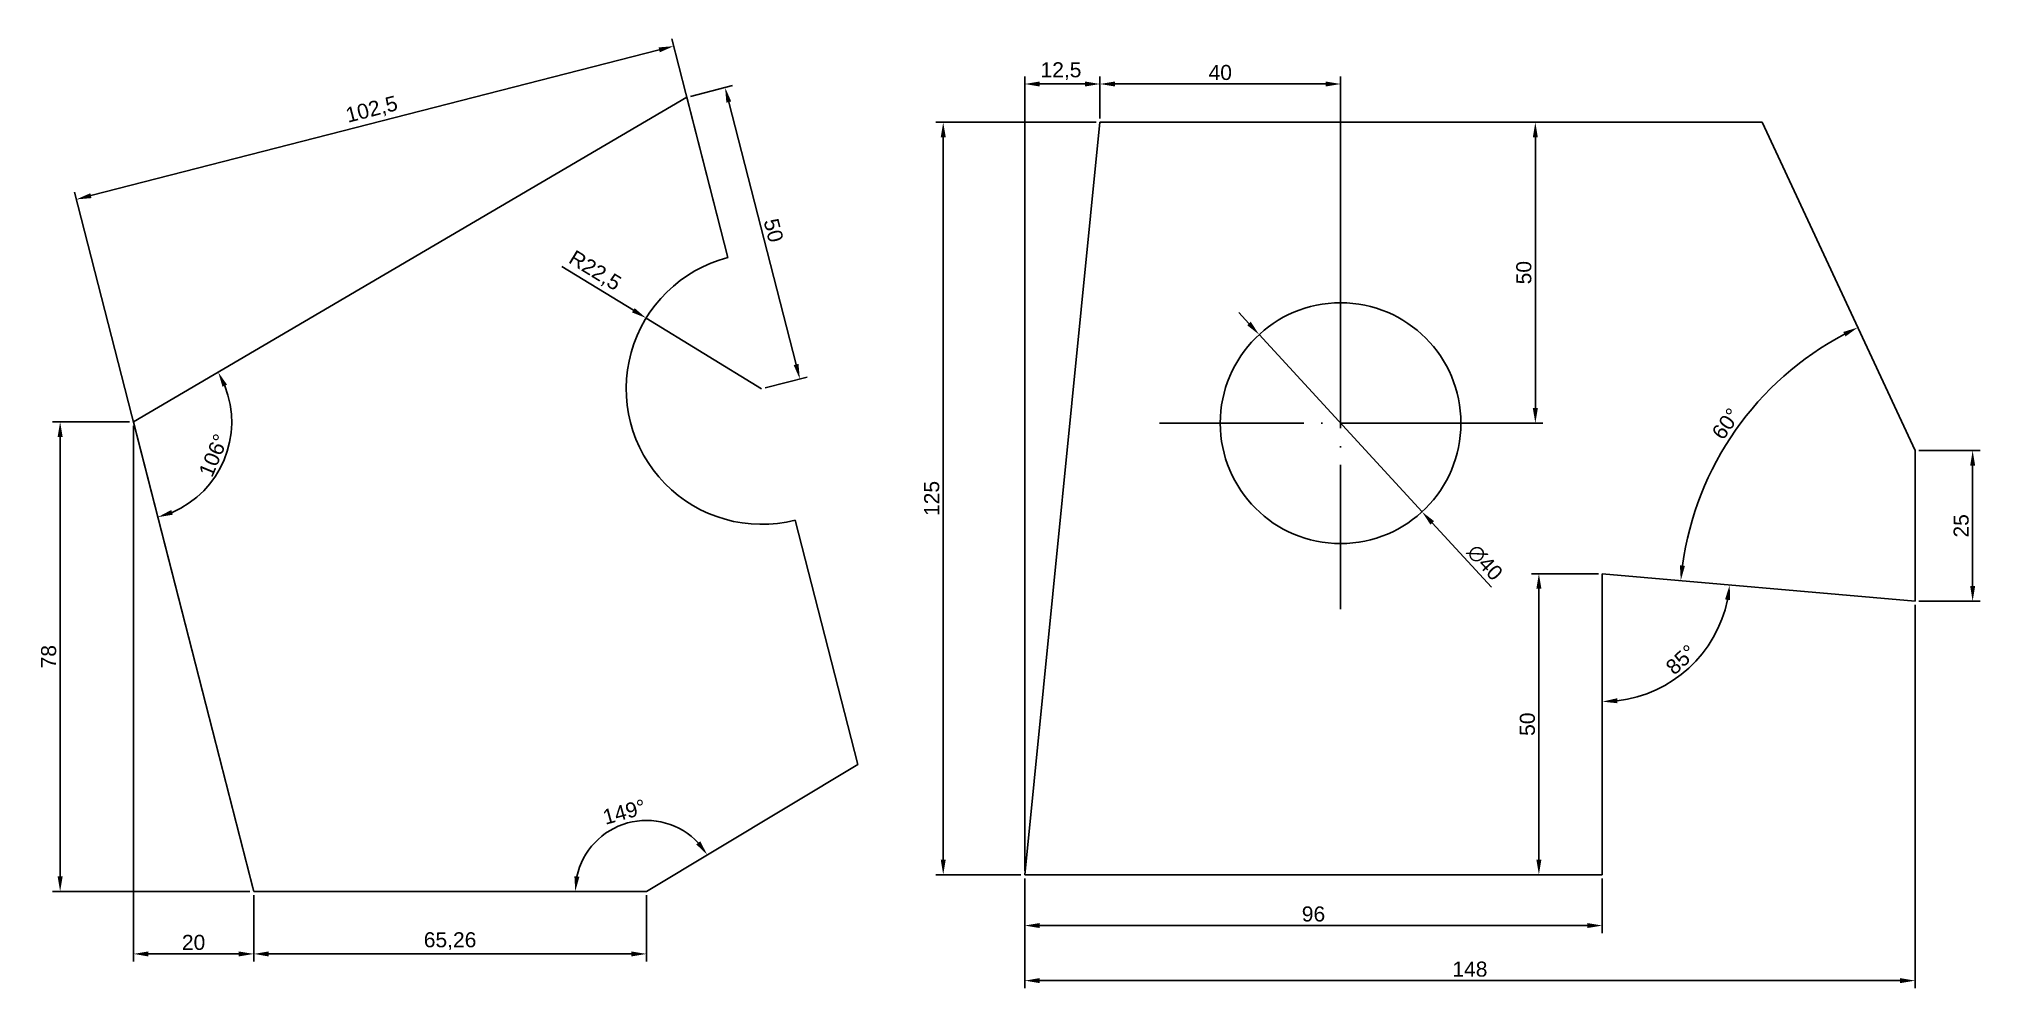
# Model space of a CAD drawing. Header units: millimetres. Extents: x 2885 to 3208, y 806 to 963.
import ezdxf

# ---------------------------------------------------------------- set-up
doc = ezdxf.new("R2010")
doc.units = ezdxf.units.MM
doc.linetypes.add('ACAD_ISO04W100', pattern=[30, 24, -3, 0, -3])
doc.layers.get('Defpoints').update_dxf_attribs({"color": 5})
doc.layers.add('os', color=10, linetype='ACAD_ISO04W100')
doc.styles.get("Standard").update_dxf_attribs({"font": 'arial.ttf'})
doc.dimstyles.new('ISO-25', dxfattribs={"dimtxt": 2.5, "dimasz": 2.5, "dimexe": 1.25, "dimexo": 0.625, "dimtad": 1, "dimtxsty": 'Standard', "dimcen": 2.5, "dimadec": 0, "dimazin": 0, "dimtfac": 1, "dimtmove": 0, "dimatfit": 3, "dimfxl": 1, "dimarcsym": 0})

# ---------------------------------------------------------------- blocks, each defined once
blk = doc.blocks.new('*D3')
at = {"color": 0, "lineweight": -2, "transparency": 16777216}
for p, q in [((2900.48, 899.62), (2887.68, 899.62)), ((2888.93, 897.12), (2888.93, 824.12)), ((2920.48, 821.62), (2887.68, 821.62))]:
    blk.add_line(p, q, dxfattribs=at)
at = {"color": 0, "transparency": 16777216}
for points in [[(2888.51, 897.12), (2889.35, 897.12), (2888.93, 899.62)], [(2888.51, 824.12), (2889.35, 824.12), (2888.93, 821.62)]]:
    blk.add_solid(points, dxfattribs=at)
at = {"layer": 'Defpoints', "color": 0, "transparency": 16777216}
for p in [(2901.11, 899.62), (2888.93, 821.62), (2921.11, 821.62)]:
    blk.add_point(p, dxfattribs=at)
at = {"color": 0, "transparency": 16777216, "insert": (2887.03, 860.62), "char_height": 2.5, "attachment_point": 5, "rotation": 90}
blk.add_mtext('78', dxfattribs=at)
blk = doc.blocks.new('*D4')
at = {"color": 0, "lineweight": -2, "transparency": 16777216}
for p, q in [((2901.11, 899), (2901.11, 810)), ((2921.11, 821), (2921.11, 810)), ((2903.61, 811.25), (2918.61, 811.25))]:
    blk.add_line(p, q, dxfattribs=at)
at = {"color": 0, "transparency": 16777216}
for points in [[(2903.61, 811.66), (2903.61, 810.83), (2901.11, 811.25)], [(2918.61, 811.66), (2918.61, 810.83), (2921.11, 811.25)]]:
    blk.add_solid(points, dxfattribs=at)
at = {"layer": 'Defpoints', "color": 0, "transparency": 16777216}
for p in [(2901.11, 899.62), (2921.11, 821.62), (2921.11, 811.25)]:
    blk.add_point(p, dxfattribs=at)
at = {"color": 0, "transparency": 16777216, "insert": (2911.11, 813.15), "char_height": 2.5, "attachment_point": 5}
blk.add_mtext('20', dxfattribs=at)
blk = doc.blocks.new('*D5')
at = {"color": 0, "lineweight": -2, "transparency": 16777216}
for p, q in [((2921.11, 821), (2921.11, 810)), ((2986.37, 821), (2986.37, 810)), ((2923.61, 811.25), (2983.87, 811.25))]:
    blk.add_line(p, q, dxfattribs=at)
at = {"color": 0, "transparency": 16777216}
for points in [[(2923.61, 811.66), (2923.61, 810.83), (2921.11, 811.25)], [(2983.87, 811.66), (2983.87, 810.83), (2986.37, 811.25)]]:
    blk.add_solid(points, dxfattribs=at)
at = {"layer": 'Defpoints', "color": 0, "transparency": 16777216}
for p in [(2921.11, 821.62), (2986.37, 821.62), (2986.37, 811.25)]:
    blk.add_point(p, dxfattribs=at)
at = {"color": 0, "transparency": 16777216, "insert": (2953.74, 813.37), "char_height": 2.5, "attachment_point": 5}
blk.add_mtext('65,26', dxfattribs=at)
blk = doc.blocks.new('*D6')
at = {"color": 0, "lineweight": -2, "transparency": 16777216}
blk.add_arc((2986.37, 821.62), 11.81, 43.1466, 167.8534, dxfattribs=at)
at = {"color": 0, "transparency": 16777216}
for points in [[(2995.32, 829.95), (2994.65, 829.45), (2996.49, 827.71)], [(2975.23, 824.06), (2974.4, 824.15), (2974.55, 821.62)]]:
    blk.add_solid(points, dxfattribs=at)
at = {"layer": 'Defpoints', "color": 0, "transparency": 16777216}
for p in [(3021.51, 842.74), (2988.28, 833.28), (2921.11, 821.62), (2986.37, 821.62), (2986.37, 821.62)]:
    blk.add_point(p, dxfattribs=at)
at = {"color": 0, "transparency": 16777216, "insert": (2982.7, 834.84), "char_height": 2.5, "attachment_point": 5, "rotation": 15.5}
blk.add_mtext('149°', dxfattribs=at)
blk = doc.blocks.new('*D7')
at = {"color": 0, "lineweight": -2, "transparency": 16777216}
blk.add_arc((2901.11, 899.62), 16.34, 293.1574, 21.6054, dxfattribs=at)
at = {"color": 0, "transparency": 16777216}
for points in [[(2915.92, 905.46), (2916.67, 905.82), (2915.2, 907.89)], [(2907.67, 884.21), (2907.4, 885), (2905.16, 883.8)]]:
    blk.add_solid(points, dxfattribs=at)
at = {"layer": 'Defpoints', "color": 0, "transparency": 16777216}
for p in [(2993.09, 953.55), (2901.11, 899.62), (2901.11, 899.62), (2913.57, 889.06), (2921.11, 821.62)]:
    blk.add_point(p, dxfattribs=at)
at = {"color": 0, "transparency": 16777216, "insert": (2914.43, 894.07), "char_height": 2.5, "attachment_point": 5, "rotation": 67.3814}
blk.add_mtext('106°', dxfattribs=at)
blk = doc.blocks.new('*D8')
at = {"color": 0, "lineweight": -2, "transparency": 16777216}
for p, q in [((2972.31, 925.46), (2984.2, 918.18)), ((3005.51, 905.12), (2986.33, 916.87))]:
    blk.add_line(p, q, dxfattribs=at)
at = {"color": 0, "transparency": 16777216}
blk.add_solid([(2984.41, 918.53), (2983.98, 917.82), (2986.33, 916.87)], dxfattribs=at)
at = {"layer": 'Defpoints', "color": 0, "transparency": 16777216}
for p in [(2986.33, 916.87), (3005.51, 905.12)]:
    blk.add_point(p, dxfattribs=at)
at = {"color": 0, "transparency": 16777216, "insert": (2977.75, 924.62), "char_height": 2.5, "attachment_point": 5, "rotation": 328.5033}
blk.add_mtext('R22,5', dxfattribs=at)
blk = doc.blocks.new('*D9')
at = {"color": 0, "lineweight": -2, "transparency": 16777216}
for p, q in [((2993.7, 953.71), (3000.66, 955.49)), ((3000.07, 952.76), (3011.24, 909.17)), ((3006.12, 905.27), (3013.08, 907.06))]:
    blk.add_line(p, q, dxfattribs=at)
at = {"color": 0, "transparency": 16777216}
for points in [[(3000.47, 952.86), (2999.66, 952.66), (2999.45, 955.18)], [(3011.65, 909.27), (3010.84, 909.07), (3011.87, 906.75)]]:
    blk.add_solid(points, dxfattribs=at)
at = {"layer": 'Defpoints', "color": 0, "transparency": 16777216}
for p in [(2993.09, 953.55), (3011.87, 906.75), (3005.51, 905.12)]:
    blk.add_point(p, dxfattribs=at)
at = {"color": 0, "transparency": 16777216, "insert": (3007.5, 931.44), "char_height": 2.5, "attachment_point": 5, "rotation": 284.3814}
blk.add_mtext('50', dxfattribs=at)
blk = doc.blocks.new('*D12')
at = {"color": 0, "lineweight": -2, "transparency": 16777216}
blk.add_arc((3209.4, 868.8), 51.31, 117.7918, 172.2082, dxfattribs=at)
at = {"color": 0, "transparency": 16777216}
for points in [[(3185.29, 914.57), (3185.66, 913.82), (3187.71, 915.31)], [(3158.97, 875.71), (3158.14, 875.8), (3158.28, 873.27)]]:
    blk.add_solid(points, dxfattribs=at)
at = {"layer": 'Defpoints', "color": 0, "transparency": 16777216}
for p in [(3171.81, 949.41), (3173.11, 905.09), (3197.24, 894.86), (3145.24, 874.41), (3197.24, 869.86)]:
    blk.add_point(p, dxfattribs=at)
at = {"color": 0, "transparency": 16777216, "insert": (3165.81, 899.32), "char_height": 2.5, "attachment_point": 5, "rotation": 55}
blk.add_mtext('60°', dxfattribs=at)
blk = doc.blocks.new('*D13')
at = {"color": 0, "lineweight": -2, "transparency": 16777216}
for p, q in [((3061.12, 949.41), (3034.45, 949.41)), ((3035.7, 826.91), (3035.7, 946.91)), ((3048.62, 824.41), (3034.45, 824.41))]:
    blk.add_line(p, q, dxfattribs=at)
at = {"color": 0, "transparency": 16777216}
for points in [[(3035.29, 946.91), (3036.12, 946.91), (3035.7, 949.41)], [(3035.29, 826.91), (3036.12, 826.91), (3035.7, 824.41)]]:
    blk.add_solid(points, dxfattribs=at)
at = {"layer": 'Defpoints', "color": 0, "transparency": 16777216}
for p in [(3035.7, 949.41), (3061.74, 949.41), (3049.24, 824.41)]:
    blk.add_point(p, dxfattribs=at)
at = {"color": 0, "transparency": 16777216, "insert": (3033.8, 886.91), "char_height": 2.5, "attachment_point": 5, "rotation": 90}
blk.add_mtext('125', dxfattribs=at)
blk = doc.blocks.new('*D14')
at = {"color": 0, "lineweight": -2, "transparency": 16777216}
for p, q in [((3049.24, 823.79), (3049.24, 814.71)), ((3145.24, 823.79), (3145.24, 814.71)), ((3051.74, 815.96), (3142.74, 815.96))]:
    blk.add_line(p, q, dxfattribs=at)
at = {"color": 0, "transparency": 16777216}
for points in [[(3051.74, 816.38), (3051.74, 815.55), (3049.24, 815.96)], [(3142.74, 816.38), (3142.74, 815.55), (3145.24, 815.96)]]:
    blk.add_solid(points, dxfattribs=at)
at = {"layer": 'Defpoints', "color": 0, "transparency": 16777216}
for p in [(3049.24, 824.41), (3145.24, 824.41), (3145.24, 815.96)]:
    blk.add_point(p, dxfattribs=at)
at = {"color": 0, "transparency": 16777216, "insert": (3097.24, 817.87), "char_height": 2.5, "attachment_point": 5}
blk.add_mtext('96', dxfattribs=at)
blk = doc.blocks.new('*D16')
at = {"color": 0, "lineweight": -2, "transparency": 16777216}
for p, q in [((3197.24, 869.24), (3197.24, 805.56)), ((3049.24, 823.79), (3049.24, 805.56)), ((3051.74, 806.81), (3194.74, 806.81))]:
    blk.add_line(p, q, dxfattribs=at)
at = {"color": 0, "transparency": 16777216}
for points in [[(3051.74, 807.23), (3051.74, 806.4), (3049.24, 806.81)], [(3194.74, 807.23), (3194.74, 806.4), (3197.24, 806.81)]]:
    blk.add_solid(points, dxfattribs=at)
at = {"layer": 'Defpoints', "color": 0, "transparency": 16777216}
for p in [(3197.24, 869.86), (3049.24, 824.41), (3197.24, 806.81)]:
    blk.add_point(p, dxfattribs=at)
at = {"color": 0, "transparency": 16777216, "insert": (3123.24, 808.71), "char_height": 2.5, "attachment_point": 5}
blk.add_mtext('148', dxfattribs=at)
blk = doc.blocks.new('*D17')
at = {"color": 0, "lineweight": -2, "transparency": 16777216}
for p, q in [((3144.62, 874.41), (3133.45, 874.41)), ((3134.7, 871.91), (3134.7, 826.91)), ((3144.62, 824.41), (3133.45, 824.41))]:
    blk.add_line(p, q, dxfattribs=at)
at = {"color": 0, "transparency": 16777216}
for points in [[(3134.28, 871.91), (3135.12, 871.91), (3134.7, 874.41)], [(3134.28, 826.91), (3135.12, 826.91), (3134.7, 824.41)]]:
    blk.add_solid(points, dxfattribs=at)
at = {"layer": 'Defpoints', "color": 0, "transparency": 16777216}
for p in [(3145.24, 874.41), (3134.7, 824.41), (3145.24, 824.41)]:
    blk.add_point(p, dxfattribs=at)
at = {"color": 0, "transparency": 16777216, "insert": (3132.8, 849.41), "char_height": 2.5, "attachment_point": 5, "rotation": 90}
blk.add_mtext('50', dxfattribs=at)
blk = doc.blocks.new('*D18')
at = {"color": 0, "lineweight": -2, "transparency": 16777216}
for p, q in [((3049.24, 825.04), (3049.24, 957.01)), ((3051.74, 955.76), (3059.24, 955.76)), ((3061.74, 950.04), (3061.74, 957.01))]:
    blk.add_line(p, q, dxfattribs=at)
at = {"color": 0, "transparency": 16777216}
for points in [[(3051.74, 956.18), (3051.74, 955.34), (3049.24, 955.76)], [(3059.24, 956.18), (3059.24, 955.34), (3061.74, 955.76)]]:
    blk.add_solid(points, dxfattribs=at)
at = {"layer": 'Defpoints', "color": 0, "transparency": 16777216}
for p in [(3061.74, 955.76), (3061.74, 949.41), (3049.24, 824.41)]:
    blk.add_point(p, dxfattribs=at)
at = {"color": 0, "transparency": 16777216, "insert": (3055.27, 957.89), "char_height": 2.5, "attachment_point": 5}
blk.add_mtext('12,5', dxfattribs=at)
blk = doc.blocks.new('*D21')
at = {"color": 0, "lineweight": -2, "transparency": 16777216}
for p, q in [((3086.51, 915.97), (3084.82, 917.81)), ((3088.2, 914.13), (3115.28, 884.69)), ((3126.82, 872.15), (3116.97, 882.85))]:
    blk.add_line(p, q, dxfattribs=at)
at = {"color": 0, "transparency": 16777216}
for points in [[(3086.82, 916.26), (3086.21, 915.69), (3088.2, 914.13)], [(3117.28, 883.14), (3116.67, 882.57), (3115.28, 884.69)]]:
    blk.add_solid(points, dxfattribs=at)
at = {"layer": 'Defpoints', "color": 0, "transparency": 16777216}
for p in [(3088.2, 914.13), (3115.28, 884.69)]:
    blk.add_point(p, dxfattribs=at)
at = {"color": 0, "transparency": 16777216, "insert": (3125.72, 876.26), "char_height": 2.5, "attachment_point": 5, "rotation": 312.6061}
blk.add_mtext('∅40', dxfattribs=at)
blk = doc.blocks.new('*D22')
at = {"color": 0, "lineweight": -2, "transparency": 16777216}
for p, q in [((3197.87, 894.86), (3208.04, 894.86)), ((3206.79, 892.36), (3206.79, 872.36)), ((3197.87, 869.86), (3208.04, 869.86))]:
    blk.add_line(p, q, dxfattribs=at)
at = {"color": 0, "transparency": 16777216}
for points in [[(3206.38, 892.36), (3207.21, 892.36), (3206.79, 894.86)], [(3206.38, 872.36), (3207.21, 872.36), (3206.79, 869.86)]]:
    blk.add_solid(points, dxfattribs=at)
at = {"layer": 'Defpoints', "color": 0, "transparency": 16777216}
for p in [(3197.24, 894.86), (3197.24, 869.86), (3206.79, 869.86)]:
    blk.add_point(p, dxfattribs=at)
at = {"color": 0, "transparency": 16777216, "insert": (3204.89, 882.36), "char_height": 2.5, "attachment_point": 5, "rotation": 90}
blk.add_mtext('25', dxfattribs=at)
blk = doc.blocks.new('*D23')
at = {"color": 0, "lineweight": -2, "transparency": 16777216}
blk.add_arc((3145.24, 874.41), 21.26, 276.7429, 348.2571, dxfattribs=at)
at = {"color": 0, "transparency": 16777216}
for points in [[(3165.64, 870.15), (3166.47, 870.03), (3166.42, 872.56)], [(3147.76, 852.89), (3147.71, 853.72), (3145.24, 853.16)]]:
    blk.add_solid(points, dxfattribs=at)
at = {"layer": 'Defpoints', "color": 0, "transparency": 16777216}
for p in [(3145.24, 874.41), (3145.24, 874.41), (3197.24, 869.86), (3155.33, 855.71), (3145.24, 824.41)]:
    blk.add_point(p, dxfattribs=at)
at = {"color": 0, "transparency": 16777216, "insert": (3158.32, 860.14), "char_height": 2.5, "attachment_point": 5, "rotation": 42.5}
blk.add_mtext('85°', dxfattribs=at)

msp = doc.modelspace()

# ---------------------------------------------------------------- linework, layer by layer
for p, q in [((2999.925, 926.913), (2990.605, 963.26)), ((2894.049, 937.211), (2988.494, 961.428)), ((3061.743, 950.039), (3061.743, 957.009)), ((3064.243, 955.759), (3099.243, 955.759)), ((3101.743, 919.414), (3101.743, 957.009)), ((2901.106, 899.622), (2993.094, 953.551)), ((2993.094, 953.551), (2999.925, 926.913)), ((3049.243, 824.414), (3061.743, 949.414)), ((3061.743, 949.414), (3171.807, 949.414)), ((3102.368, 949.414), (3135.36, 949.414)), ((3197.243, 894.865), (3171.807, 949.414)), ((3134.11, 901.914), (3134.11, 946.914)), ((2920.951, 822.228), (2891.317, 937.801)), ((2901.106, 899.622), (2901.106, 899.622)), ((2901.106, 899.622), (2921.106, 821.622)), ((3121.743, 899.414), (3135.36, 899.414)), ((3197.243, 869.865), (3197.243, 894.865)), ((3011.102, 883.323), (3021.508, 842.738)), ((3145.243, 824.414), (3145.243, 874.414)), ((3145.243, 874.414), (3197.243, 869.865)), ((2986.366, 821.622), (3021.508, 842.738)), ((3049.243, 824.414), (3049.243, 824.414)), ((3049.243, 824.414), (3145.243, 824.414)), ((2921.106, 821.622), (2921.106, 821.622)), ((2921.106, 821.622), (2986.366, 821.622))]:
    msp.add_line(p, q)
msp.add_circle((3101.743, 899.414), 20)
msp.add_arc((3005.513, 905.118), 22.5, 104.38139, 284.38139)
for points in [[(2988.39, 961.832), (2988.597, 961.024), (2990.916, 962.049)], [(3064.243, 956.176), (3064.243, 955.343), (3061.743, 955.759)], [(3099.243, 956.176), (3099.243, 955.343), (3101.743, 955.759)], [(3133.693, 946.914), (3134.527, 946.914), (3134.11, 949.414)], [(2893.946, 937.615), (2894.153, 936.808), (2891.628, 936.59)], [(3133.693, 901.914), (3134.527, 901.914), (3134.11, 899.414)]]:
    msp.add_solid(points)
at = {"layer": 'os'}
for p, q in [((3101.743, 868.506), (3101.743, 930.322)), ((3071.619, 899.414), (3131.868, 899.414))]:
    msp.add_line(p, q, dxfattribs=at)

# ---------------------------------------------------------------- texts
at = {"insert": (3081.743, 957.661), "char_height": 2.5, "attachment_point": 5}
msp.add_mtext('40', dxfattribs=at)
at = {"char_height": 2.5, "attachment_point": 5}
for s, insert, rotation in [('102,5', (2940.743, 951.38), 14.38139), ('50', (3132.209, 924.414), 90)]:
    msp.add_mtext(s, dxfattribs=dict(at, insert=insert, rotation=rotation))

# ---------------------------------------------------------------- dimensions: what is measured, and where the dimension line sits
dim = msp.add_linear_dim(base=(3061.743, 955.759), p1=(3049.243, 824.414), p2=(3061.743, 949.414), dimstyle='ISO-25')
dim.commit()
dim.dimension.update_dxf_attribs({"geometry": '*D18', "text_midpoint": (3055.275, 955.759), "dimtype": 160})
dim = msp.add_aligned_dim(p1=(2993.094, 953.551), p2=(3005.513, 905.118), distance=6.558, dimstyle='ISO-25')
dim.commit()
dim.dimension.update_dxf_attribs({"geometry": '*D9', "text_midpoint": (3007.498, 931.436)})
for base, line1, line2, picture, middle in [((2913.569, 889.059), ((2901.106, 899.622), (2993.094, 953.551)), ((2901.106, 899.622), (2921.106, 821.622)), '*D7', (2914.432, 894.07)), ((3173.113, 905.085), ((3197.243, 894.865), (3171.807, 949.414)), ((3145.243, 874.414), (3197.243, 869.865)), '*D12', (3165.806, 899.324)), ((3155.331, 855.705), ((3145.243, 874.414), (3197.243, 869.865)), ((3145.243, 824.414), (3145.243, 874.414)), '*D23', (3158.319, 860.145)), ((2988.283, 833.281), ((2986.366, 821.622), (3021.508, 842.738)), ((2921.106, 821.622), (2986.366, 821.622)), '*D6', (2982.701, 834.84))]:
    dim = msp.add_angular_dim_2l(base=base, line1=line1, line2=line2, dimstyle='ISO-25')
    dim.commit()
    dim.dimension.update_dxf_attribs({"geometry": picture, "text_midpoint": middle})
for base, p1, p2, picture, middle in [((3035.705, 949.414), (3049.243, 824.414), (3061.743, 949.414), '*D13', (3033.803, 886.914)), ((2888.932, 821.622), (2901.106, 899.622), (2921.106, 821.622), '*D3', (2887.03, 860.622)), ((3206.792, 869.865), (3197.243, 894.865), (3197.243, 869.865), '*D22', (3204.89, 882.365)), ((3134.699, 824.414), (3145.243, 874.414), (3145.243, 824.414), '*D17', (3132.798, 849.414))]:
    dim = msp.add_linear_dim(base=base, p1=p1, p2=p2, angle=90, dimstyle='ISO-25')
    dim.commit()
    dim.dimension.update_dxf_attribs({"geometry": picture, "text_midpoint": middle})
dim = msp.add_radius_dim(center=(3005.513, 905.118), mpoint=(2986.328, 916.873), dimstyle='ISO-25')
dim.commit()
dim.dimension.update_dxf_attribs({"geometry": '*D8', "text_midpoint": (2976.643, 922.808), "dimtype": 164})
dim = msp.add_diameter_dim_2p(p1=(3088.204, 914.135), p2=(3115.282, 884.694), dimstyle='ISO-25')
dim.commit()
dim.dimension.update_dxf_attribs({"geometry": '*D21', "text_midpoint": (3124.266, 874.926), "dimtype": 163})
for base, p1, p2, picture, middle in [((2921.106, 811.247), (2901.106, 899.622), (2921.106, 821.622), '*D4', (2911.106, 813.149)), ((3197.243, 806.813), (3049.243, 824.414), (3197.243, 869.865), '*D16', (3123.243, 808.714)), ((3145.243, 815.965), (3049.243, 824.414), (3145.243, 824.414), '*D14', (3097.243, 817.866)), ((2986.366, 811.247), (2921.106, 821.622), (2986.366, 821.622), '*D5', (2953.736, 813.375))]:
    dim = msp.add_linear_dim(base=base, p1=p1, p2=p2, dimstyle='ISO-25')
    dim.commit()
    dim.dimension.update_dxf_attribs({"geometry": picture, "text_midpoint": middle})

doc.saveas('drawing.dxf')
